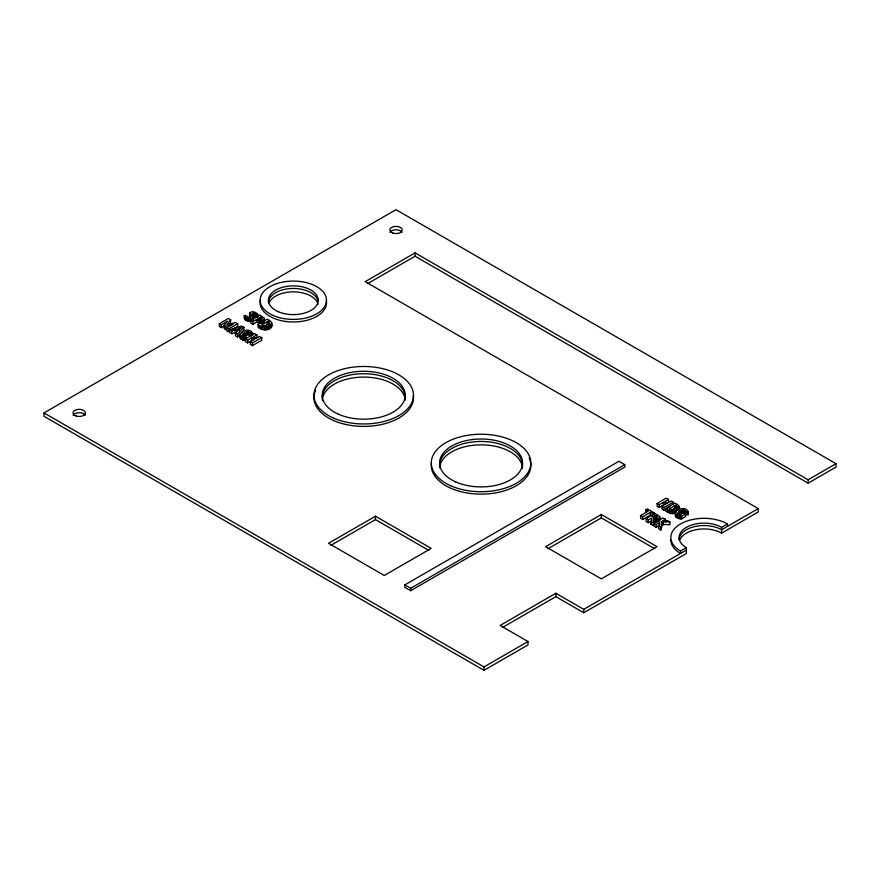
<?xml version="1.0" encoding="UTF-8"?>
<svg xmlns="http://www.w3.org/2000/svg" width="880" height="880" viewBox="0 0 880 880"><rect width="100%" height="100%" fill="white"/><g stroke="black" fill="none" stroke-linecap="round" stroke-linejoin="round"><path stroke-width="1.32" d="M245.795 336.787L245.333 340.604C231.242 338.415 247.819 323.488 252.802 333.696C249.942 332.585 244.717 330.253 242.616 335.071L243.243 336.061L245.795 336.787L245.795 339.493M240.097 337.667L240.108 334.29M680.405 515.218L680.405 512.501L681.648 511.786L685.454 513.986L685.454 516.692L681.692 518.87L679.294 518.672L676.148 517.22L675.4 515.273M688.105 511.973C685.773 512.941 685.102 509.289 682.495 510.246L682.495 512.952C685.102 512.006 685.773 515.658 688.105 514.679C690.03 501.314 663.806 514.096 681.692 516.153L685.454 513.986M258.104 324.599L266.981 319.242C278.85 323.191 263.065 331.606 258.104 324.599L258.104 327.316C261.481 330.748 271.557 331.133 271.623 325.149M665.764 508.508L674.641 503.151C686.51 507.1 670.725 515.515 665.764 508.508L665.764 511.225L670.769 513.546L675.829 513.205L675.829 510.488M252.208 313.797L252.208 316.514L254.177 316.096L255.673 317.636L255.673 314.93C253.682 311.41 250.976 314.479 253.33 317.174C251.163 320.1 245.729 318.857 244.233 315.744C246.697 314.083 248.138 319.33 250.69 316.635L249.535 313.643C251.185 309.529 259.776 312.763 257.741 317.493M250.25 312.367L250.228 317.834L249.535 316.36L250.25 315.073M264.451 318.714C263.263 321.761 258.698 320.936 256.476 319.495L252.868 321.585L250.734 320.353L259.49 315.029L264.011 317.757L264.374 321.893M653.268 525.591L654.17 519.31L653.51 518.694L654.17 522.016L653.268 525.591L651.024 524.304L651.937 518.045L648.274 520.003L646.129 518.771L646.129 521.477L648.274 522.709L651.816 520.663M660.979 524.414L669.9 524.667L669.9 521.961L660.979 521.708L662.035 522.918L662.035 525.635L660.902 530.002L658.592 528.671L659.45 522.665L656.161 524.557L654.027 523.325L654.027 526.042L656.161 527.274L659.45 525.371L659.45 522.665M660.902 530.002L662.035 522.918M659.758 516.791L659.692 520.41L659.505 516.318L654.918 513.436L646.129 518.771M651.024 524.304L651.673 522.038M682.495 510.246L679.129 511.687L678.04 513.876L680.086 514.756L682.077 513.601L680.405 512.501M240.108 336.996L240.823 335.665M227.172 328.57L225.115 328.999L224.004 328.35L224.004 325.644L227.469 321.057L221.287 324.94L219.329 323.807L219.329 326.524L221.287 327.646L224.323 325.897M219.329 323.807L228.239 318.461L230.604 319.616L226.908 324.687L235.422 322.597L237.732 323.719L237.732 326.425L231.935 329.78M229.449 324.192L230.604 322.322L230.604 319.616M678.095 515.493L679.844 513.931L679.844 511.214M653.51 518.694L656.832 519.156L659.692 517.704M229.702 329.802L231.693 330.946L234.982 329.846L237.358 331.221L235.466 333.124L235.466 335.841L237.545 337.04L237.545 334.323L243.914 327.294L241.428 326.073L229.702 329.802L229.702 332.508L231.693 333.652L234.982 332.552L236.566 333.476M237.545 337.04L243.914 330L243.914 327.294M250.844 333.784L250.844 336.501L249.766 335.104L247.874 334.631L243.221 336.655L243.221 333.949M658.174 518.837L658.174 521.543L659.373 520.839L659.373 518.122M656.095 515.372L653.147 517.187L656.744 517.407L657.382 516.45L656.095 515.372L656.205 518.133M259.743 317.614L260.678 316.965L261.943 318.032L260.491 319.297L257.763 318.758L259.743 317.614L259.743 320.32M686.4 550.077L583.737 609.356L555.863 593.263L500.137 625.438L528 641.531L528 644.919L484 670.318L44 416.295L44 412.907L396 209.682L836 463.705L836 467.093L808.137 483.186L415.063 256.245L367.576 283.668M237.732 323.719L228.459 329.076L228.459 331.782L226.446 330.627L226.446 327.91L233.156 324.346L225.115 326.282L224.004 325.644M250.888 318.714L250.734 323.059L252.868 324.291L256.476 322.212L260.942 323.51L260.942 320.793M267.091 321.882L261.635 325.028C263.758 327.129 272.074 324.06 268.081 321.31L267.091 321.882L267.091 324.588L264.913 325.853M256.938 334.807L253.22 336.941L255.937 338.514L259.468 336.479L261.756 337.579L261.756 340.296L252.472 345.653L250.371 344.432L250.371 341.726L254.551 339.317L251.834 337.744L251.834 340.461L247.654 342.87L245.542 341.649L245.542 338.943L254.441 333.586L256.938 334.807L256.938 337.513L255.079 338.58M245.542 338.943L247.654 340.164L251.834 337.744M250.371 341.726L252.472 342.936L261.756 337.579M836 463.705L808.137 479.798L415.063 252.868L365.2 281.655L758.263 508.585L758.263 511.973L721.6 533.148A24.893 14.366 0 0 0 679.954 539.583M375.463 516.208L328.537 543.301L384.263 575.487L431.2 548.383L375.463 516.208L375.463 519.596L428.824 550.407M330.88 545.336L375.463 519.596M404.8 584.903L618.937 461.274L624.8 464.662L624.8 467.093L410.663 590.722L404.8 587.334L404.8 584.903L410.663 588.291L624.8 464.662M601.337 514.514L545.6 546.689L601.337 578.875L657.063 546.689L601.337 514.514L601.337 517.902L547.976 548.713M645.909 512.424L645.909 509.707L647.295 508.904L654.203 512.897L654.203 515.603M669.856 506.88L664.048 510.235L661.947 509.014L661.947 506.308L666.127 503.888L663.421 502.326L663.421 505.032L659.23 507.452L657.118 506.231L657.118 503.525L666.017 498.168L668.514 499.378L668.514 502.095L666.655 503.162M652.817 516.406L650.441 515.031L642.708 519.497L640.574 518.265L640.574 515.559L648.307 511.093L645.909 509.707M657.118 503.525L659.23 504.735L663.421 502.326M668.514 499.378L664.807 501.523L667.513 503.085L671.044 501.05L673.332 502.161L673.332 504.867M640.574 515.559L642.708 516.791L650.441 512.325L652.817 513.689L654.203 512.897M661.947 506.308L664.048 507.518L673.332 502.161M674.751 505.791L669.295 508.937C671.418 511.038 679.734 507.969 675.741 505.219L674.751 505.791L674.751 508.497L672.573 509.751M654.027 523.325L662.915 517.968L665.434 519.211L665.434 521.917M665.434 519.211L662.453 520.927L667.667 520.663L669.9 521.961M502.502 627.462L555.863 596.651L583.737 612.744L686.4 553.465L686.4 547.646A24.893 14.366 0 0 1 686.4 527.318A24.893 14.366 0 0 1 721.6 527.318L727.463 523.93L727.463 526.372M670.813 539.924A33.187 19.162 0 0 0 680.537 553.465L680.537 551.034L686.4 547.646M44 412.907L484 666.93L528 641.531M758.263 508.585L721.6 529.76A24.893 14.366 0 0 0 694.474 526.647A24.893 14.366 0 0 0 679.107 539.924M267.091 324.588L268.081 324.027L268.081 321.31M674.751 508.497L675.741 507.936L675.741 505.219M239.272 328.372L241.846 327.25L238.337 330.242L236.665 329.285L239.272 328.372L239.272 331.078M653.51 521.411L657.503 521.752L657.503 519.046M244.233 315.744L244.233 318.461L245.432 320.056L250.888 321.431M255.673 314.93L257.741 314.787M240.097 334.961L241.648 336.82L245.333 337.887M651.024 521.598L653.268 522.885M658.592 525.965L660.902 527.296M601.337 517.902L654.698 548.713M226.446 327.91L228.459 329.076M235.466 333.124L237.545 334.323M675.741 507.936L676.434 508.398L676.434 505.681M268.081 324.027L268.774 324.489L268.774 321.772M678.788 508.409L679.525 509.718M687.632 513.513L688.105 514.679M252.934 318.263L253.209 318.802L253.209 316.096M808.137 479.798L808.137 483.186M721.6 527.318L721.6 533.148M687.973 511.379L687.973 514.085M685.982 511.676L686.147 514.778M685.751 511.291L685.751 513.997M685.443 510.95L685.443 513.656M685.058 510.664L685.058 513.37M684.464 510.389L684.464 513.095M683.826 510.235L683.826 512.952M683.166 510.191L683.166 512.908M681.824 510.378L681.824 513.095M681.692 516.153L681.692 518.87M680.504 516.131L680.504 518.837M679.525 507.001L679.503 510.378M679.283 506.352L679.283 509.058M679.294 515.955L679.294 518.672M679.129 511.687L679.129 514.393M678.524 512.226L678.524 514.932M678.095 512.787L678.095 518.331M676.852 506.121L676.852 508.838M676.951 515.086L676.951 517.792M676.148 514.514L676.148 517.22M675.631 513.887L675.631 516.604M675.4 512.567L675.389 515.944M674.949 510.752L674.949 513.469M674.08 510.928L674.08 513.645M673.222 511.016L673.222 513.733M672.386 511.027L672.386 513.744M670.769 510.84L670.769 513.546M669.262 510.4L669.262 513.106M667.909 509.751L667.909 512.457M664.048 507.518L664.048 510.235M663.212 522.313L663.212 525.019M659.23 504.735L659.23 507.452M658.834 518.507L658.834 521.224M656.832 519.156L656.832 521.873M656.623 515.658L656.623 518.375M656.304 515.471L656.304 518.188M656.15 519.189L656.15 521.895M656.161 524.557L656.161 527.274M654.808 519.046L654.808 521.752M654.17 519.31L654.17 522.016M650.441 512.325L650.441 515.031M648.274 520.003L648.274 522.709M642.708 516.791L642.708 519.497M583.737 609.356L583.737 612.744M555.863 593.263L555.863 596.651M484 666.93L484 670.318M415.063 252.868L415.063 256.245M410.663 588.291L410.663 590.722M271.865 323.092L271.843 326.469M271.623 322.443L271.535 327.14M270.908 325.105L270.908 327.811M269.94 325.765L269.94 328.482M269.192 322.223L269.192 324.929M269.06 326.227L269.06 328.933M268.169 326.59L268.169 329.296M267.289 326.843L267.289 329.56M266.42 327.019L266.42 329.736M265.573 327.107L265.573 329.824M264.726 327.118L264.726 329.835M263.461 320.067L263.461 322.784M263.109 326.931L263.109 329.637M262.636 320.463L262.636 323.18M261.8 320.705L261.8 323.411M261.69 317.603L261.69 320.309M261.602 326.491L261.602 329.197M261.228 317.24L261.228 319.946M260.975 317.108L260.975 319.814L260.678 316.965M260.249 325.842L260.249 328.548M260.073 320.76L260.073 323.466M259.193 320.595L259.193 323.312M258.302 320.331L258.302 323.037M257.466 314.171L257.466 316.877M256.476 319.495L256.476 322.212M255.442 314.468L255.442 317.174M255.222 314.105L255.222 316.822M254.98 313.83L254.98 316.536M254.672 313.61L254.672 316.316M254.177 313.379L254.177 316.096M253.638 313.258L253.638 315.975M253.363 316.635L253.363 319.341M253.077 313.28L253.077 315.986M253.033 317.691L253.033 320.397M252.868 321.585L252.868 324.291M252.527 313.478L252.527 316.195M252.472 342.936L252.472 345.653M252.34 332.53L252.34 335.236M252.175 314.171L252.175 316.888M251.68 318.516L251.68 321.222M250.679 333.399L250.679 336.105M250.448 333.014L250.448 335.731M250.063 318.802L250.063 321.508M250.14 332.673L250.14 335.379M249.854 312.653L249.854 315.359M249.799 314.38L249.799 317.086M249.766 332.387L249.766 335.104M249.623 312.961L249.535 316.36M249.238 318.78L249.238 321.486M249.172 332.123L249.172 334.829M248.534 331.969L248.534 334.675M248.402 318.659L248.402 321.365M247.874 331.925L247.874 334.631M247.654 340.164L247.654 342.87M247.588 318.439L247.588 321.156M247.203 331.969L247.203 334.686M246.818 318.153L246.818 320.859M246.532 332.112L246.532 334.818M246.114 317.801L246.114 320.507M245.85 332.321L245.85 335.038M245.432 317.339L245.432 320.056M244.915 316.855L244.915 319.561M244.541 332.948L244.541 335.654M244.288 337.766L244.288 340.483M243.826 333.41L243.826 336.127M243.342 337.546L243.342 340.252M242.792 334.51L242.792 337.216M242.473 337.227L242.473 339.933M241.648 336.82L241.648 339.526M240.856 336.248L240.856 338.954M240.35 333.619L240.339 338.327M234.982 329.846L234.982 332.552M231.693 330.946L231.693 333.652M225.115 326.282L225.115 328.999M221.287 324.94L221.287 327.646M268.444 302.819A24.893 14.366 0 0 1 291.709 288.486A24.893 14.366 0 0 1 318.01 300.949M269.291 302.489A24.893 14.366 0 0 1 294.965 291.874A24.893 14.366 0 0 1 318.01 304.337M439.736 467.489A41.481 23.947 0 0 1 481.976 441.463A41.481 23.947 0 0 1 522.192 468.534M439.626 467.742A41.481 23.947 0 0 1 479.259 444.862A41.481 23.947 0 0 1 522.192 465.663M322.608 400.785A41.481 23.947 0 0 1 362.824 373.714A41.481 23.947 0 0 1 405.064 399.751M322.608 397.925A41.481 23.947 0 0 1 365.541 377.124A41.481 23.947 0 0 1 405.174 400.004M389.994 232.463A6.226 3.597 0 0 1 396 229.79A6.226 3.597 0 0 1 402.006 232.463M73.194 415.36A6.226 3.597 0 0 1 79.2 412.698A6.226 3.597 0 0 1 85.206 415.36M326.238 300.322A33.187 19.162 0 0 1 293.337 321.981A33.187 19.162 0 0 1 260.425 300.322M529.155 457.963A49.775 28.743 0 0 1 485.408 494.032A49.775 28.743 0 0 1 431.475 462.902M413.325 395.153A49.775 28.743 0 0 1 359.392 426.294A49.775 28.743 0 0 1 315.645 390.225M680.537 551.034A33.187 19.162 0 0 1 680.537 523.93A33.187 19.162 0 0 1 727.463 523.93M392.887 233.112A6.226 3.597 0 0 0 402.226 229.999A6.226 3.597 0 0 0 392.887 226.886A6.226 3.597 0 0 0 392.887 233.112M76.087 416.02A6.226 3.597 0 0 0 85.426 412.907A6.226 3.597 0 0 0 76.087 409.794A6.226 3.597 0 0 0 76.087 416.02M273.13 315.447A33.187 19.162 0 0 0 326.238 302.753A33.187 19.162 0 0 0 280.632 282.546A33.187 19.162 0 0 0 273.13 315.447M278.179 311.652A24.893 14.366 0 0 0 318.01 302.126A24.893 14.366 0 0 0 283.811 286.968A24.893 14.366 0 0 0 278.179 311.652M450.758 485.771A49.775 28.743 0 0 0 530.42 466.719A49.775 28.743 0 0 0 462.022 436.414A49.775 28.743 0 0 0 450.758 485.771M455.818 481.965A41.481 23.947 0 0 0 522.192 466.092A41.481 23.947 0 0 0 465.19 440.836A41.481 23.947 0 0 0 455.818 481.965M333.432 418.022A49.775 28.743 0 0 0 413.083 398.97A49.775 28.743 0 0 0 344.685 368.665A49.775 28.743 0 0 0 333.432 418.022M338.481 414.227A41.481 23.947 0 0 0 404.866 398.354A41.481 23.947 0 0 0 347.853 373.098A41.481 23.947 0 0 0 338.481 414.227"/></g></svg>
